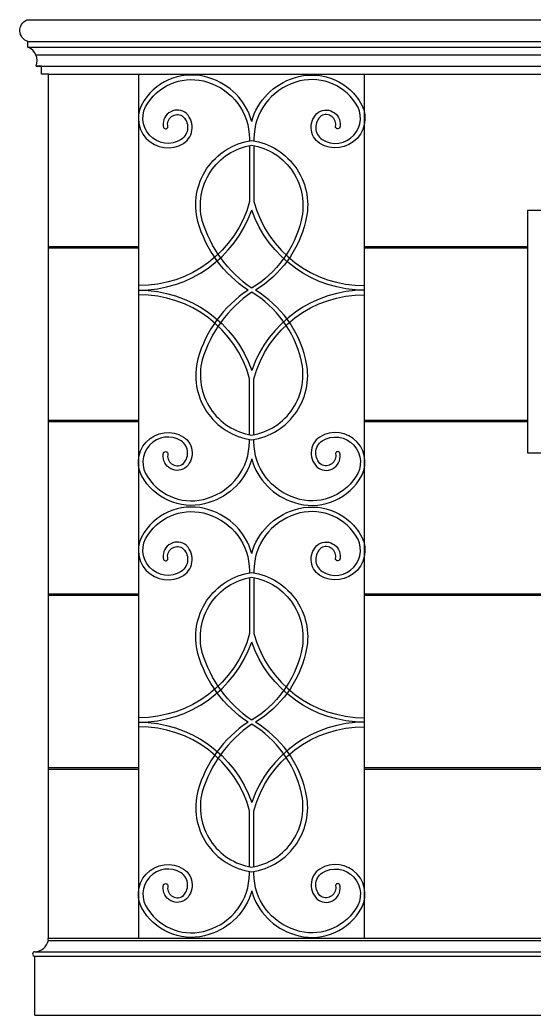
# Model space of a CAD drawing. Header units: metres. Extents: x 2492 to 5348, y 3278 to 5478.
# Drawn here: x 2492 to 3630, y 3278 to 5478 of the extents above; entities that cross this region are included whole.
import ezdxf

# ---------------------------------------------------------------- set-up
doc = ezdxf.new("R2010")
doc.units = ezdxf.units.M
for name, color, linetype in [('2', 2, 'Continuous'), ('3', 3, 'Continuous'), ('4', 4, 'Continuous'), ('7', 7, 'Continuous')]:
    doc.layers.add(name, color=color, linetype=linetype)

msp = doc.modelspace()

# ---------------------------------------------------------------- linework, layer by layer
at = {"layer": '2'}
msp.add_line((2524.88, 3278.44), (5284.88, 3278.44), dxfattribs=at)
at = {"layer": '3'}
for p, q in [((2509.88, 5430.44), (5329.88, 5430.44)), ((2509.88, 5418.44), (5329.88, 5418.44)), ((2527.25, 5401.02), (5312.52, 5401.02)), ((2527.88, 5376.44), (5299.88, 5376.44)), ((2554.88, 4977.44), (2754.88, 4977.44)), ((2554.88, 4974.44), (2754.88, 4974.44)), ((3254.88, 4977.44), (3614.88, 4977.44)), ((3254.88, 4974.44), (3614.88, 4974.44)), ((2554.88, 4593.44), (2754.88, 4593.44)), ((2554.88, 4590.44), (2754.88, 4590.44)), ((3254.88, 4593.44), (3614.88, 4593.44)), ((3254.88, 4590.44), (3614.88, 4590.44)), ((2554.88, 4209.44), (2754.88, 4209.44)), ((2554.88, 4206.44), (2754.88, 4206.44)), ((3254.88, 4209.44), (4584.88, 4209.44)), ((3254.88, 4206.44), (4584.88, 4206.44)), ((2554.88, 3825.44), (2754.88, 3825.44)), ((2554.88, 3822.44), (2754.88, 3822.44)), ((3254.88, 3825.44), (4584.88, 3825.44)), ((3254.88, 3822.44), (4584.88, 3822.44)), ((2554.88, 3443.44), (5284.88, 3443.44)), ((2524.88, 3418.44), (5284.88, 3418.44)), ((2524.88, 3408.44), (5284.88, 3408.44))]:
    msp.add_line(p, q, dxfattribs=at)
for points in [[(3004.88, 5253.66, 0.26), (2910.35, 5350.32, 0.34), (2767.01, 5300.13, 0.83), (2854.33, 5205.5, 0.51), (2856.8, 5274.62, 0.67), (2809.85, 5240.06, 0.69), (2819.55, 5242.46, -0.66), (2851.1, 5266.37, -0.5), (2848.87, 5213.88, -0.83), (2775.21, 5294.4, -0.34), (2907.29, 5340.8, -0.33), (2999.89, 5215.45), (2999.9, 5210.8)], [(3004.88, 5253.66, -0.26), (3099.41, 5350.32, -0.34), (3242.75, 5300.13, -0.83), (3155.43, 5205.5, -0.51), (3152.96, 5274.62, -0.67), (3199.91, 5240.06, -0.69), (3190.21, 5242.46, 0.66), (3158.66, 5266.37, 0.5), (3160.89, 5213.88, 0.83), (3234.55, 5294.4, 0.34), (3102.47, 5340.8, 0.33), (3009.87, 5215.45), (3009.86, 5210.8)], [(2999.93, 5200.63), (3000.25, 5076.84, -0.34), (2754.9, 4890.94)], [(2996.99, 4880.94, -0.18), (2885.74, 5032.67, -0.45), (3004.88, 5211.59, -0.45), (3124.02, 5032.67, -0.2), (3013.41, 4880.94, -0.2)], [(3009.83, 5200.63), (3009.51, 5076.84, 0.34), (3254.86, 4890.94)], [(2754.88, 4880.94, 0.32), (3004.88, 5058.18, 0.32)], [(3254.88, 4880.94, -0.32), (3004.88, 5058.18, -0.32)], [(2754.88, 4880.94, -0.32), (3004.88, 4703.7, -0.32)], [(2999.93, 4561.25), (3000.25, 4685.04, 0.34), (2754.9, 4870.94)], [(2996.99, 4880.94, 0.18), (2885.74, 4729.21, 0.45), (3004.88, 4550.29, 0.45), (3124.02, 4729.21, 0.2), (3013.41, 4880.94, 0.2)], [(3254.88, 4880.94, 0.32), (3004.88, 4703.7, 0.32)], [(3009.83, 4561.25), (3009.51, 4685.04, -0.34), (3254.86, 4870.94)], [(3004.88, 4508.22, -0.26), (2910.35, 4411.56, -0.34), (2767.01, 4461.75, -0.83), (2854.33, 4556.38, -0.51), (2856.8, 4487.26, -0.67), (2809.85, 4521.82, -0.69), (2819.55, 4519.42, 0.66), (2851.1, 4495.51, 0.5), (2848.87, 4548, 0.83), (2775.21, 4467.48, 0.34), (2907.29, 4421.08, 0.33), (2999.89, 4546.43), (2999.9, 4551.08)], [(3004.88, 4508.22, 0.26), (3099.41, 4411.56, 0.34), (3242.75, 4461.75, 0.83), (3155.43, 4556.38, 0.51), (3152.96, 4487.26, 0.67), (3199.91, 4521.82, 0.69), (3190.21, 4519.42, -0.66), (3158.66, 4495.51, -0.5), (3160.89, 4548, -0.83), (3234.55, 4467.48, -0.34), (3102.47, 4421.08, -0.33), (3009.87, 4546.43), (3009.86, 4551.08)], [(3004.88, 4298.66, 0.26), (2910.35, 4395.32, 0.34), (2767.01, 4345.13, 0.83), (2854.33, 4250.5, 0.51), (2856.8, 4319.62, 0.67), (2809.85, 4285.06, 0.69), (2819.55, 4287.46, -0.66), (2851.1, 4311.37, -0.5), (2848.87, 4258.88, -0.83), (2775.21, 4339.4, -0.34), (2907.29, 4385.8, -0.33), (2999.89, 4260.45), (2999.9, 4255.8)], [(3004.88, 4298.66, -0.26), (3099.41, 4395.32, -0.34), (3242.75, 4345.13, -0.83), (3155.43, 4250.5, -0.51), (3152.96, 4319.62, -0.67), (3199.91, 4285.06, -0.69), (3190.21, 4287.46, 0.66), (3158.66, 4311.37, 0.5), (3160.89, 4258.88, 0.83), (3234.55, 4339.4, 0.34), (3102.47, 4385.8, 0.33), (3009.87, 4260.45), (3009.86, 4255.8)], [(2996.99, 3925.94, -0.18), (2885.74, 4077.67, -0.45), (3004.88, 4256.59, -0.45), (3124.02, 4077.67, -0.2), (3013.41, 3925.94, -0.2)], [(2999.93, 4245.63), (3000.25, 4121.84, -0.34), (2754.9, 3935.94)], [(3009.83, 4245.63), (3009.51, 4121.84, 0.34), (3254.86, 3935.94)], [(2754.88, 3925.94, 0.32), (3004.88, 4103.18, 0.32)], [(3254.88, 3925.94, -0.32), (3004.88, 4103.18, -0.32)], [(2754.88, 3925.94, -0.32), (3004.88, 3748.7, -0.32)], [(2996.99, 3925.94, 0.18), (2885.74, 3774.21, 0.45), (3004.88, 3595.29, 0.45), (3124.02, 3774.21, 0.2), (3013.41, 3925.94, 0.2)], [(3254.88, 3925.94, 0.32), (3004.88, 3748.7, 0.32)], [(2999.93, 3606.25), (3000.25, 3730.04, 0.34), (2754.9, 3915.94)], [(3009.83, 3606.25), (3009.51, 3730.04, -0.34), (3254.86, 3915.94)], [(3004.88, 3553.22, -0.26), (2910.35, 3456.56, -0.34), (2767.01, 3506.75, -0.83), (2854.33, 3601.38, -0.51), (2856.8, 3532.26, -0.67), (2809.85, 3566.82, -0.69), (2819.55, 3564.42, 0.66), (2851.1, 3540.51, 0.5), (2848.87, 3593, 0.83), (2775.21, 3512.48, 0.34), (2907.29, 3466.08, 0.33), (2999.89, 3591.43), (2999.9, 3596.08)], [(3004.88, 3553.22, 0.26), (3099.41, 3456.56, 0.34), (3242.75, 3506.75, 0.83), (3155.43, 3601.38, 0.51), (3152.96, 3532.26, 0.67), (3199.91, 3566.82, 0.69), (3190.21, 3564.42, -0.66), (3158.66, 3540.51, -0.5), (3160.89, 3593, -0.83), (3234.55, 3512.48, -0.34), (3102.47, 3466.08, -0.33), (3009.87, 3591.43), (3009.86, 3596.08)]]:
    msp.add_lwpolyline(points, format="xyb", dxfattribs=at)
for points in [[(3004.88, 4885.37, -0.17), (2895.42, 5035.19, -0.44), (3004.88, 5201.48, -0.44), (3114.34, 5035.19, -0.2)], [(3004.88, 4876.51, 0.17), (2895.42, 4726.69, 0.44), (3004.88, 4560.4, 0.44), (3114.34, 4726.69, 0.2)], [(3004.88, 3930.37, -0.17), (2895.42, 4080.19, -0.44), (3004.88, 4246.48, -0.44), (3114.34, 4080.19, -0.2)], [(3004.88, 3921.51, 0.17), (2895.42, 3771.69, 0.44), (3004.88, 3605.4, 0.44), (3114.34, 3771.69, 0.2)]]:
    msp.add_lwpolyline(points, format="xyb", close=True, dxfattribs=at)
at = {"layer": '4'}
for p, q in [((2554.88, 3448.44), (2554.88, 5358.44)), ((2754.88, 3448.44), (2754.88, 5358.44)), ((3254.88, 3448.44), (3254.88, 5358.44)), ((2524.88, 3278.44), (2524.88, 3408.44))]:
    msp.add_line(p, q, dxfattribs=at)
msp.add_lwpolyline([(2554.88, 5358.44), (2539.88, 5358.44), (2539.88, 5376.44), (2527.88, 5376.44, 0.4), (2509.88, 5418.44), (2509.88, 5430.44, -0.69), (2507.16, 5478.44), (2554.88, 5478.44), (5284.88, 5478.44), (5332.6, 5478.44, -0.69), (5329.88, 5430.44), (5329.88, 5418.44, 0.4), (5311.88, 5376.44), (5299.88, 5376.44), (5299.88, 5358.44), (5284.88, 5358.44)], format="xyb", dxfattribs=at)
msp.add_lwpolyline([(3614.88, 4521.71), (4224.88, 4521.71), (4224.88, 5057.08), (3614.88, 5057.08)], close=True, dxfattribs=at)
for centre, radius, start, end in [((2523.68, 3450.38), 31.96, 272.15, 347.46), ((2556.39, 3445.94), 2.92, 121.06, 238.93), ((2525.19, 3413.44), 5.01, 93.58, 266.42)]:
    msp.add_arc(centre, radius, start, end, dxfattribs=at)
at = {"layer": '7'}
for p, q in [((2554.88, 5358.44), (5284.88, 5358.44)), ((2554.88, 3448.44), (5284.88, 3448.44))]:
    msp.add_line(p, q, dxfattribs=at)

doc.saveas('drawing.dxf')
